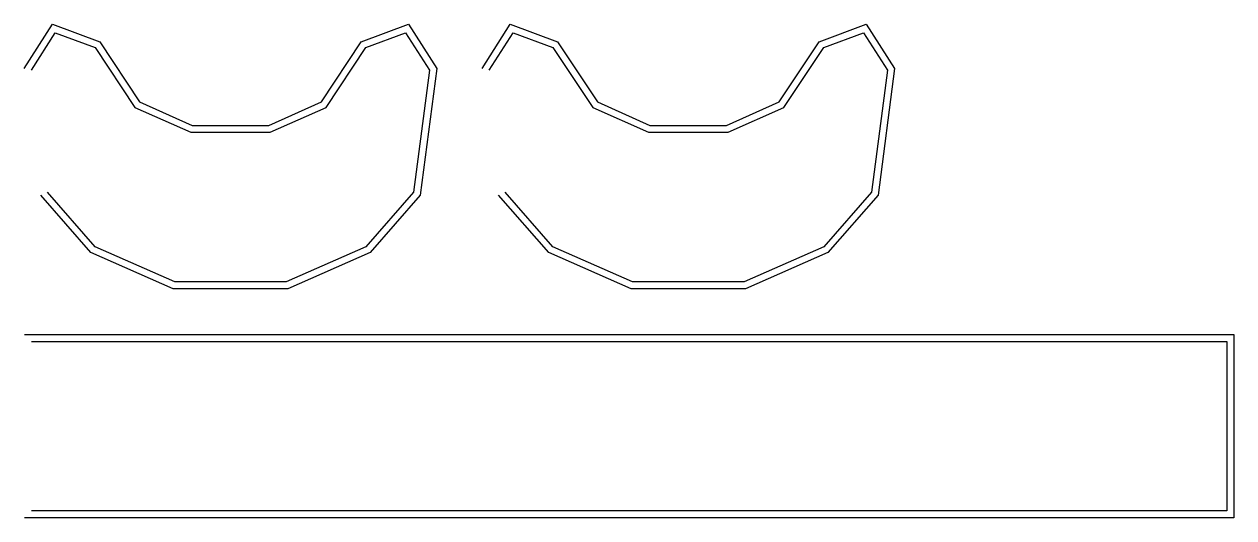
# Model space of a CAD drawing. Header units: millimetres. Extents: x -7 to 1208, y -487 to 9.
import ezdxf

# ---------------------------------------------------------------- set-up
doc = ezdxf.new("R2010")
doc.units = ezdxf.units.MM

msp = doc.modelspace()

# ---------------------------------------------------------------- linework, layer by layer
for points in [[(-7.2716, -35.8761), (21.1563, 8.5424), (68.5719, -9.2385), (108.7017, -69.4331), (161.4916, -93), (238.5084, -93), (291.2983, -69.4331), (331.4281, -9.2385), (378.8437, 8.5424), (407.2716, -35.8761), (390.6667, -163.0069), (340.2427, -220.7844), (257.4642, -257), (142.5358, -257), (59.7573, -220.7844), (9.3333, -163.0069)], [(0, -37.5), (24, 0), (64, -15), (104, -75), (160, -100), (240, -100), (296, -75), (336, -15), (376, 0), (400, -37.5), (384, -160), (336, -215), (256, -250), (144, -250), (64, -215), (16, -160)], [(452.7284, -35.8761), (481.1563, 8.5424), (528.5719, -9.2385), (568.7017, -69.4331), (621.4916, -93), (698.5084, -93), (751.2983, -69.4331), (791.4281, -9.2385), (838.8437, 8.5424), (867.2716, -35.8761), (850.6667, -163.0069), (800.2427, -220.7844), (717.4642, -257), (602.5358, -257), (519.7573, -220.7844), (469.3333, -163.0069)], [(460, -37.5), (484, 0), (524, -15), (564, -75), (620, -100), (700, -100), (756, -75), (796, -15), (836, 0), (860, -37.5), (844, -160), (796, -215), (716, -250), (604, -250), (524, -215), (476, -160)], [(-7, -303), (1208.0845, -303), (1208.0845, -487), (-7, -487)], [(0, -310), (1201.0845, -310), (1201.0845, -480), (0, -480)]]:
    msp.add_lwpolyline(points)

doc.saveas('drawing.dxf')
